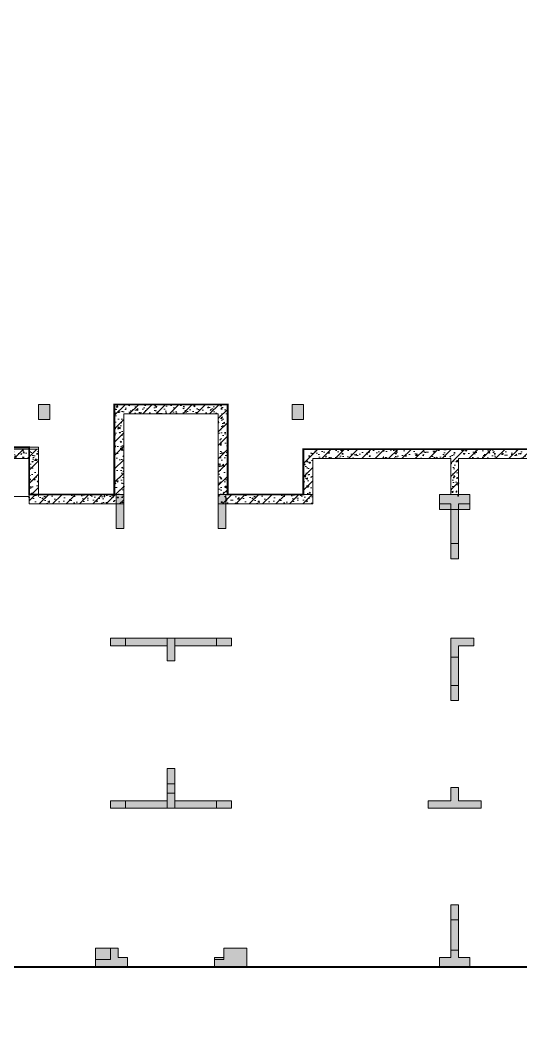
# Model space of a CAD drawing. Extents: x -264757 to 1033689, y 4049843 to 4347093.
# Drawn here: x -23774 to -10533, y 4122282 to 4148758 of the extents above; entities that cross this region are included whole.
import ezdxf

# ---------------------------------------------------------------- set-up
doc = ezdxf.new("R2010")
doc.units = 0
doc.header["$LTSCALE"] = 1000
doc.header["$MEASUREMENT"] = 0
doc.linetypes.add('DASH', pattern=[0.35, 0.25, -0.1])
doc.layers.add('无关图层', color=8, linetype='Continuous', lineweight=0)
doc.layers.add('车位归属楼栋范围线', color=7, linetype='Continuous', true_color=0x19e6c7)
pattern_1 = [(50, (-27383.57, 4123708.02), (358.63, -31.376), [37.5, -412.5]), (355, (-27383.57, 4123708.02), (-69.376, 376.096), [30, -330]), (100.4514, (-27353.68, 4123705.4), (289.255, 344.72), [31.87, -350.571]), (46.1842, (-27383.57, 4123808), (533.62, -82.76), [56.25, -618.75]), (96.6356, (-27339.1, 4123801.1), (467.331, 487.059), [47.805, -525.856]), (351.1842, (-27383.57, 4123808), (467.331, 487.06), [45, -495]), (21, (-27333.57, 4123783.02), (298.4535, -201.3094), [37.5, -412.5]), (326, (-27333.57, 4123783.02), (121.658, 362.575), [30, -330]), (71.4514, (-27308.7, 4123766.25), (420.111, 161.265), [31.87, -350.571]), (37.5, (-27383.57, 4123708.02), (6.0799, 166.4469), [0, -326, 0, -335, 0, -331.25]), (7.5, (-27383.57, 4123708.02), (131.5348, 197.2059), [0, -191, 0, -318.5, 0, -126.25]), (327.5, (-27495.07, 4123708.02), (266.9112, -11.2774), [0, -125, 0, -390, 0, -517.5]), (317.5, (-27545.07, 4123708.02), (291.593, 50.0525), [0, -162.5, 0, -259, 0, -367.5]), (45, (-27383.57, 4123708.02), (-176.7767, 176.7767), [])]

msp = doc.modelspace()

# ---------------------------------------------------------------- hatches: boundary and pattern name
at = {"layer": '无关图层'}
for points in [[(-23283.2, 4138588), (-22983.2, 4138588), (-22983.2, 4138188), (-23283.2, 4138188)], [(-16583.2, 4138588), (-16283.2, 4138588), (-16283.2, 4138188), (-16583.2, 4138188)], [(-21233.6, 4136208), (-21033.6, 4136208), (-21033.6, 4135308), (-21233.6, 4135308)], [(-18533.4, 4136208), (-18333.4, 4136208), (-18333.4, 4135308), (-18533.4, 4135308)], [(-12683.6, 4136208), (-11883.6, 4136208), (-11883.6, 4135808), (-12683.6, 4135808)], [(-12383.2, 4134508), (-12183.2, 4134508), (-12183.2, 4134908), (-12383.2, 4134908)], [(-12183.2, 4134908), (-12383.2, 4134908), (-12383.2, 4134508), (-12183.2, 4134508)], [(-12383.2, 4134908), (-12183.2, 4134908), (-12183.2, 4134508), (-12383.2, 4134508)], [(-12383.2, 4134508), (-12383.2, 4134908), (-12183.2, 4134908), (-12183.2, 4134508)], [(-20983.1, 4132208), (-21383.1, 4132208), (-21383.1, 4132408), (-20983.1, 4132408)], [(-20983.1, 4132208), (-21383.1, 4132208), (-21383.1, 4132408), (-20983.1, 4132408)], [(-19883.2, 4131808), (-19883.2, 4132408), (-19683.2, 4132408), (-19683.2, 4131808)], [(-18583.1, 4132408), (-18183.1, 4132408), (-18183.1, 4132208), (-18583.1, 4132208)], [(-18583.1, 4132408), (-18183.1, 4132408), (-18183.1, 4132208), (-18583.1, 4132208)], [(-11783.1, 4132408), (-12383.1, 4132408), (-12383.1, 4131908), (-12183.1, 4131908), (-12183.1, 4132208), (-11783.1, 4132208)], [(-12183.1, 4130758), (-12383.1, 4130758), (-12383.1, 4131158), (-12183.1, 4131158)], [(-19883.2, 4128558), (-19883.2, 4128958), (-19683.2, 4128958), (-19683.2, 4128558)], [(-12183.2, 4128108), (-11583.2, 4128108), (-11583.2, 4127908), (-12983.2, 4127908), (-12983.2, 4128108), (-12383.2, 4128108), (-12383.2, 4128458), (-12183.2, 4128458)], [(-19883.2, 4128308), (-19683.2, 4128308), (-19683.2, 4127908), (-19883.2, 4127908)], [(-20983.2, 4127908), (-21383.2, 4127908), (-21383.2, 4128108), (-20983.2, 4128108)], [(-18583.2, 4128108), (-18183.2, 4128108), (-18183.2, 4127908), (-18583.2, 4127908)], [(-12383.2, 4125358), (-12183.2, 4125358), (-12183.2, 4124958), (-12383.2, 4124958)], [(-12383.2, 4124958), (-12383.2, 4125358), (-12183.2, 4125358), (-12183.2, 4124958)], [(-20932.9, 4123708), (-20932.9, 4123958), (-21182.9, 4123958), (-21182.9, 4124208), (-21382.9, 4124208), (-21782.9, 4124208), (-21782.9, 4123708), (-21382.9, 4123708)], [(-18633.2, 4123708), (-18633.2, 4123958), (-18383.2, 4123958), (-18383.2, 4124208), (-18183.2, 4124208), (-17783.2, 4124208), (-17783.2, 4123708), (-18183.2, 4123708)], [(-12383.2, 4123958), (-12383.2, 4124158), (-12183.2, 4124158), (-12183.2, 4123958), (-11883.2, 4123958), (-11883.2, 4123708), (-12683.2, 4123708), (-12683.2, 4123958)]]:
    msp.add_hatch(color=256, dxfattribs=at).paths.add_polyline_path(points)
h = msp.add_hatch(dxfattribs=at)
h.set_pattern_fill('ARMORED', color=256, scale=50, style=0)
h.set_pattern_definition(pattern_1)
h.paths.add_polyline_path([(-21283.4, 4136208), (-21283.6, 4138588), (-18283.4, 4138588), (-18283.4, 4136208), (-18533.4, 4136208), (-18533.6, 4138338), (-21033.4, 4138338), (-21033.4, 4136208)])
h = msp.add_hatch(dxfattribs=at)
h.set_pattern_fill('ARMORED', color=256, scale=50, style=0)
h.set_pattern_definition([(50, (-2450.16, -29200), (358.630091, -31.376067), [37.5, -412.5]), (355, (-2450.16, -29200), (-69.375667, 376.096067), [30, -330]), (100.4514, (-2420.27, -29202.6), (289.25469, 344.71977), [31.870095, -350.571056]), (46.1842, (-2450.16, -29100), (533.620524, -82.759507), [56.25, -618.75]), (96.6356, (-2405.7, -29106.9), (467.33135, 487.058935), [47.805144, -525.8565]), (351.1842, (-2450.16, -29100), (467.33097, 487.0593), [45, -495]), (21, (-2400.16, -29125), (298.453526, -201.309445), [37.5, -412.5]), (326, (-2400.16, -29125), (121.657666, 362.575023), [30, -330]), (71.4514, (-2375.3, -29141.78), (420.111314, 161.265248), [31.870095, -350.571056]), (37.5, (-2450.16, -29200), (6.0799277, 166.446927), [0, -326, 0, -335, 0, -331.25]), (7.5, (-2450.16, -29200), (131.534769, 197.205856), [0, -191, 0, -318.5, 0, -126.25]), (327.5, (-2561.66, -29200), (266.911218, -11.277436), [0, -125, 0, -390, 0, -517.5]), (317.5, (-2611.66, -29200), (291.593085, 50.052491), [0, -162.5, 0, -259, 0, -367.5]), (45, (-2450.16, -29200), (-176.776695, 176.776695), [])])
h.paths.add_polyline_path([(-24589.3, 4137408), (-23283.2, 4137408), (-23283.2, 4136208), (-23533.2, 4136208), (-23533.2, 4137158), (-24589.3, 4137158)])
h = msp.add_hatch(dxfattribs=at)
h.set_pattern_fill('ARMORED', color=256, scale=50, style=0)
h.set_pattern_definition([(50, (-766048.13, 3995375.8), (358.63009, -31.37607), [37.5, -412.5]), (355, (-766048.13, 3995375.8), (-69.37567, 376.09607), [30, -330]), (100.4514, (-766018.24, 3995373.18), (289.25469, 344.71977), [31.8701, -350.57106]), (46.1842, (-766048.13, 3995475.8), (533.62052, -82.7595), [56.25, -618.75]), (96.6356, (-766003.66, 3995468.9), (467.33135, 487.05894), [47.80514, -525.8565]), (351.1842, (-766048.13, 3995475.8), (467.33097, 487.0593), [45, -495]), (21, (-765998.13, 3995450.8), (298.45353, -201.30945), [37.5, -412.5]), (326, (-765998.13, 3995450.8), (121.65767, 362.57502), [30, -330]), (71.4514, (-765973.26, 3995434.02), (420.11131, 161.26525), [31.8701, -350.57106]), (37.5, (-766048.13, 3995375.8), (6.079928, 166.446927), [0, -326, 0, -335, 0, -331.25]), (7.5, (-766048.13, 3995375.8), (131.53477, 197.205856), [0, -191, 0, -318.5, 0, -126.25]), (327.5, (-766159.63, 3995375.8), (266.911218, -11.277436), [0, -125, 0, -390, 0, -517.5]), (317.5, (-766209.63, 3995375.8), (291.593085, 50.05249), [0, -162.5, 0, -259, 0, -367.5]), (45, (-766048.13, 3995375.8), (-176.776695, 176.776695), [])])
h.paths.add_polyline_path([(-16283.2, 4136208), (-16033.2, 4136208), (-16033.2, 4137158), (-12383.2, 4137158), (-12383.2, 4136158), (-12183.2, 4136158), (-12183.2, 4137158), (-8533.2, 4137158), (-8533.2, 4136208), (-8283.2, 4136208), (-8283.2, 4137408), (-16283.2, 4137408)])
h = msp.add_hatch(dxfattribs=at)
h.set_pattern_fill('ARMORED', color=256, scale=50, style=0)
h.set_pattern_definition(pattern_1)
h.paths.add_polyline_path([(-23533.2, 4136208), (-21033.6, 4136208), (-21033.6, 4135958), (-23533.2, 4135958)])
h = msp.add_hatch(color=256, dxfattribs=at)
h.dxf.hatch_style = 1
h.paths.add_polyline_path([(-21233.6, 4136208), (-21233.6, 4135958), (-21233.6, 4135308), (-21033.6, 4135308), (-21033.6, 4136208)])
h = msp.add_hatch(dxfattribs=at)
h.set_pattern_fill('ARMORED', color=256, scale=50, style=0)
h.set_pattern_definition([(50, (-21833.93, 4123708.02), (358.63, -31.376), [37.5, -412.5]), (355, (-21833.93, 4123708.02), (-69.376, 376.096), [30, -330]), (100.4514, (-21804.05, 4123705.4), (289.255, 344.72), [31.87, -350.571]), (46.1842, (-21833.93, 4123808), (533.62, -82.76), [56.25, -618.75]), (96.6356, (-21789.47, 4123801.1), (467.331, 487.059), [47.805, -525.856]), (351.184, (-21833.93, 4123808), (467.33, 487.06), [45, -495]), (21, (-21783.93, 4123783.02), (298.4535, -201.3094), [37.5, -412.5]), (326, (-21783.93, 4123783.02), (121.658, 362.575), [30, -330]), (71.4514, (-21759.06, 4123766.24), (420.111, 161.265), [31.87, -350.571]), (37.5, (-21833.93, 4123708.02), (6.0799, 166.4469), [0, -326, 0, -335, 0, -331.25]), (7.5, (-21833.93, 4123708.02), (131.5348, 197.2059), [0, -191, 0, -318.5, 0, -126.25]), (327.5, (-21945.43, 4123708.02), (266.9112, -11.2774), [0, -125, 0, -390, 0, -517.5]), (317.5, (-21995.43, 4123708.02), (291.593, 50.0525), [0, -162.5, 0, -259, 0, -367.5]), (45, (-21833.93, 4123708.02), (-176.7767, 176.7767), [])])
h.paths.add_polyline_path([(-18533.4, 4136208), (-16034, 4136208), (-16034, 4135958), (-18533.4, 4135958)])
h = msp.add_hatch(color=256, dxfattribs=at)
h.dxf.hatch_style = 1
h.paths.add_polyline_path([(-18533.4, 4136208), (-18533.4, 4135958), (-18533.4, 4135308), (-18333.4, 4135308), (-18333.4, 4136208)])
h = msp.add_hatch(color=256, dxfattribs=at)
h.dxf.hatch_style = 1
h.paths.add_polyline_path([(-12383.4, 4134508), (-12183.4, 4134508), (-12183.4, 4135958), (-11883.4, 4135958), (-11883.4, 4136208), (-12683.4, 4136208), (-12683.4, 4135958), (-12383.4, 4135958)])
h = msp.add_hatch(color=256, dxfattribs=at)
h.dxf.hatch_style = 1
h.paths.add_polyline_path([(-19683.2, 4132208), (-19683.2, 4131808), (-19883.2, 4131808), (-19883.2, 4132208), (-21383.2, 4132208), (-21383.2, 4132408), (-21033.2, 4132408), (-21033.2, 4132408), (-18533.2, 4132408), (-18533.2, 4132408), (-18183.2, 4132408), (-18183.2, 4132208)])
h = msp.add_hatch(color=256, dxfattribs=at)
h.dxf.hatch_style = 1
h.paths.add_polyline_path([(-12383.2, 4130758), (-12183.2, 4130758), (-12183.1, 4132208), (-11783.1, 4132208), (-11783.1, 4132408), (-12383.2, 4132408)])
h = msp.add_hatch(color=256, dxfattribs=at)
h.dxf.hatch_style = 1
h.paths.add_polyline_path([(-21383.2, 4128108), (-19883.2, 4128108), (-19883.2, 4128958), (-19683.2, 4128958), (-19683.2, 4128108), (-18183.2, 4128108), (-18183.2, 4127908), (-21383.2, 4127908)])
h = msp.add_hatch(color=256, dxfattribs=at)
h.dxf.hatch_style = 1
h.paths.add_polyline_path([(-12983.2, 4128108), (-12383.2, 4128108), (-12383.2, 4128458), (-12183.2, 4128458), (-12183.2, 4128108), (-11583.2, 4128108), (-11583.2, 4127908), (-12983.2, 4127908)])
h = msp.add_hatch(color=256, dxfattribs=at)
h.dxf.hatch_style = 1
h.paths.add_polyline_path([(-12683.2, 4123958), (-12383.2, 4123958), (-12383.2, 4125358), (-12183.2, 4125358), (-12183.2, 4123958), (-11883.2, 4123958), (-11883.2, 4123708), (-12683.2, 4123708)])
h = msp.add_hatch(color=256, dxfattribs=at)
h.dxf.hatch_style = 1
h.paths.add_polyline_path([(-20932.9, 4123708), (-20932.9, 4123958), (-21182.9, 4123958), (-21182.9, 4124208), (-21382.9, 4124208), (-21382.9, 4123908), (-21782.9, 4123908), (-21782.9, 4123708), (-21382.9, 4123708)])
h = msp.add_hatch(color=256, dxfattribs=at)
h.dxf.hatch_style = 1
h.paths.add_polyline_path([(-18633.2, 4123708), (-18633.2, 4123908), (-18383.2, 4123908), (-18383.2, 4124208), (-18183.2, 4124208), (-17783.2, 4124208), (-17783.2, 4123708), (-18183.2, 4123708)])

# ---------------------------------------------------------------- linework, layer by layer
for points in [[(-23283.2, 4138588), (-22983.2, 4138588), (-22983.2, 4138188), (-23283.2, 4138188)], [(-21283.4, 4136208), (-21283.6, 4138588), (-18283.4, 4138588), (-18283.4, 4136208), (-18533.4, 4136208), (-18533.6, 4138338), (-21033.4, 4138338), (-21033.4, 4136208)], [(-16583.2, 4138588), (-16283.2, 4138588), (-16283.2, 4138188), (-16583.2, 4138188)], [(-24589.3, 4137408), (-23283.2, 4137408), (-23283.2, 4136208), (-23533.2, 4136208), (-23533.2, 4137158), (-24589.3, 4137158)], [(-16283.2, 4136208), (-16033.2, 4136208), (-16033.2, 4137158), (-12383.2, 4137158), (-12383.2, 4136208), (-12183.2, 4136208), (-12183.2, 4137158), (-8533.2, 4137158), (-8533.2, 4136208), (-8283.2, 4136208), (-8283.2, 4137408), (-16283.2, 4137408)], [(-23534.3, 4136158), (-23534.3, 4137158), (-27133.9, 4137158), (-27133.9, 4136158)], [(-23533.2, 4136208), (-21033.6, 4136208), (-21033.6, 4135958), (-23533.2, 4135958)], [(-21233.6, 4136208), (-21233.6, 4135958), (-21233.6, 4135958), (-21233.6, 4135308), (-21033.6, 4135308), (-21033.6, 4136208)], [(-21233.6, 4136208), (-21033.6, 4136208), (-21033.6, 4135308), (-21233.6, 4135308)], [(-18533.4, 4136208), (-16034, 4136208), (-16034, 4135958), (-18533.4, 4135958)], [(-18533.4, 4136208), (-18533.4, 4135958), (-18533.4, 4135958), (-18533.4, 4135308), (-18333.4, 4135308), (-18333.4, 4136208)], [(-18533.4, 4136208), (-18333.4, 4136208), (-18333.4, 4135308), (-18533.4, 4135308)], [(-12683.6, 4136208), (-11883.6, 4136208), (-11883.6, 4135808), (-12683.6, 4135808)], [(-12383.2, 4134508), (-12183.2, 4134508), (-12183.2, 4134908), (-12383.2, 4134908)], [(-12183.2, 4134908), (-12383.2, 4134908), (-12383.2, 4134508), (-12183.2, 4134508)], [(-12383.2, 4134908), (-12183.2, 4134908), (-12183.2, 4134508), (-12383.2, 4134508)], [(-12383.2, 4134508), (-12383.2, 4134908), (-12183.2, 4134908), (-12183.2, 4134508)], [(-21033.2, 4132408), (-21033.2, 4132408), (-18533.2, 4132408), (-18533.2, 4132408), (-18183.2, 4132408), (-18183.2, 4132208), (-19683.2, 4132208), (-19683.2, 4131808), (-19883.2, 4131808), (-19883.2, 4132208), (-21383.2, 4132208), (-21383.2, 4132408)], [(-20983.1, 4132208), (-21383.1, 4132208), (-21383.1, 4132408), (-20983.1, 4132408)], [(-20983.1, 4132208), (-21383.1, 4132208), (-21383.1, 4132408), (-20983.1, 4132408)], [(-19883.2, 4131808), (-19883.2, 4132408), (-19683.2, 4132408), (-19683.2, 4131808)], [(-18583.1, 4132408), (-18183.1, 4132408), (-18183.1, 4132208), (-18583.1, 4132208)], [(-18583.1, 4132408), (-18183.1, 4132408), (-18183.1, 4132208), (-18583.1, 4132208)], [(-12383.2, 4130758), (-12183.2, 4130758), (-12183.1, 4132208), (-11783.1, 4132208), (-11783.1, 4132408), (-11783.1, 4132408), (-12383.2, 4132408)], [(-11783.1, 4132408), (-12383.1, 4132408), (-12383.1, 4131908), (-12183.1, 4131908), (-12183.1, 4132208), (-11783.1, 4132208)], [(-12183.1, 4130758), (-12383.1, 4130758), (-12383.1, 4131158), (-12183.1, 4131158)], [(-21383.2, 4128108), (-19883.2, 4128108), (-19883.2, 4128958), (-19683.2, 4128958), (-19683.2, 4128108), (-18183.2, 4128108), (-18183.2, 4127908), (-21383.2, 4127908)], [(-19883.2, 4128558), (-19883.2, 4128958), (-19683.2, 4128958), (-19683.2, 4128558)], [(-12983.2, 4128108), (-12383.2, 4128108), (-12383.2, 4128458), (-12183.2, 4128458), (-12183.2, 4128108), (-11583.2, 4128108), (-11583.2, 4127908), (-12983.2, 4127908)], [(-12183.2, 4128108), (-11583.2, 4128108), (-11583.2, 4127908), (-12983.2, 4127908), (-12983.2, 4128108), (-12383.2, 4128108), (-12383.2, 4128458), (-12183.2, 4128458)], [(-19883.2, 4128308), (-19683.2, 4128308), (-19683.2, 4127908), (-19883.2, 4127908)], [(-20983.2, 4127908), (-21383.2, 4127908), (-21383.2, 4128108), (-20983.2, 4128108)], [(-18583.2, 4128108), (-18183.2, 4128108), (-18183.2, 4127908), (-18583.2, 4127908)], [(-12683.2, 4123958), (-12383.2, 4123958), (-12383.2, 4125358), (-12183.2, 4125358), (-12183.2, 4123958), (-11883.2, 4123958), (-11883.2, 4123708), (-12683.2, 4123708)], [(-12383.2, 4125358), (-12183.2, 4125358), (-12183.2, 4124958), (-12383.2, 4124958)], [(-12383.2, 4124958), (-12383.2, 4125358), (-12183.2, 4125358), (-12183.2, 4124958)], [(-20932.9, 4123708), (-20932.9, 4123958), (-21182.9, 4123958), (-21182.9, 4124208), (-21382.9, 4124208), (-21382.9, 4123908), (-21782.9, 4123908), (-21782.9, 4123708), (-21382.9, 4123708)], [(-20932.9, 4123708), (-20932.9, 4123958), (-21182.9, 4123958), (-21182.9, 4124208), (-21382.9, 4124208), (-21382.9, 4124208), (-21782.9, 4124208), (-21782.9, 4123708), (-21382.9, 4123708)], [(-18633.2, 4123708), (-18633.2, 4123908), (-18383.2, 4123908), (-18383.2, 4124208), (-18183.2, 4124208), (-18183.2, 4124208), (-17783.2, 4124208), (-17783.2, 4123708), (-18183.2, 4123708)], [(-18633.2, 4123708), (-18633.2, 4123958), (-18383.2, 4123958), (-18383.2, 4124208), (-18183.2, 4124208), (-18183.2, 4124208), (-17783.2, 4124208), (-17783.2, 4123708), (-18183.2, 4123708)], [(-12383.2, 4123958), (-12383.2, 4124158), (-12183.2, 4124158), (-12183.2, 4123958), (-11883.2, 4123958), (-11883.2, 4123708), (-12683.2, 4123708), (-12683.2, 4123958)]]:
    msp.add_lwpolyline(points, close=True, dxfattribs=at)
msp.add_lwpolyline([(-23283.8, 4136158), (-23284.3, 4137458), (-27383.9, 4137458), (-27383.9, 4136158)], dxfattribs=at)
at = {"layer": '无关图层', "ltscale": 0.5}
msp.add_lwpolyline([(-12383.4, 4134508), (-12183.4, 4134508), (-12183.4, 4135958), (-11883.4, 4135958), (-11883.4, 4136208), (-12683.4, 4136208), (-12683.4, 4135958), (-12383.4, 4135958)], close=True, dxfattribs=at)
at = {"layer": '车位归属楼栋范围线', "linetype": 'DASH', "ltscale": 5, "const_width": 50}
for points in [[(-8283.2, 4137408), (-16283.2, 4137408), (-16283.2, 4136208), (-18283.4, 4136208), (-18283.4, 4138588), (-21283.6, 4138588), (-21283.4, 4136208), (-23533.2, 4136208), (-23533.2, 4137458), (-24589.9, 4137458.2), (-24589.9, 4147414.7), (-24589.9, 4162591.4)], [(-58330.8, 4151410.9), (-58330.8, 4139628.4), (-36433.7, 4139628.4), (-36307.7, 4139628.4), (-36307.7, 4133378.6), (-40026, 4133378.6), (-40026, 4128270.8), (-51609, 4128270.8), (-51609, 4133231.1), (-54977.1, 4133231.1), (-54977.1, 4128491.5), (-57010.8, 4128491.5), (-57010.8, 4117413.7), (-55682.6, 4117413.7), (-55682.6, 4111438.7), (-40248, 4111438.7), (-40248, 4117040.2), (-26085.2, 4117040.2), (-26085.2, 4123708), (17816.6, 4123708)]]:
    msp.add_lwpolyline(points, dxfattribs=at)

doc.saveas('drawing.dxf')
